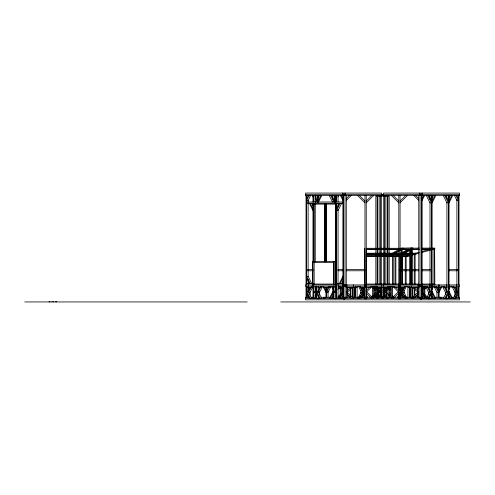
<?xml version="1.0" encoding="UTF-8"?>
<svg xmlns="http://www.w3.org/2000/svg" width="495" height="495" viewBox="0 0 495 495"><rect width="100%" height="100%" fill="white"/><g stroke="black" fill="none" stroke-linecap="round" stroke-linejoin="round"><path stroke-width="0.74" d="M392.368 254.028L392.368 284.136L393.259 284.136L393.253 253.91L392.368 254.028L392.368 254.387L393.253 254.269L393.253 253.91M402.188 268.117L402.225 254.473M402.596 284.037L402.67 254.232L401.34 254.467M306.659 198.619L308.162 195.612M309.066 195.612L306.659 200.419L308.131 200.419L310.538 195.612M318 198.334L319.362 195.612M318.112 201.057L320.834 195.612M318.44 202.201L321.738 195.612M334.917 198.334L336.278 195.612M335.028 201.057L336.39 198.334M335.356 202.201L336.346 200.228M337.992 196.93L338.654 195.612M336.581 208.711L339.304 203.266M340.207 203.266L336.581 210.517L338.054 210.517L341.68 203.266M308.626 290.491L310.13 287.484M311.033 287.484L308.626 292.291L310.099 292.291L312.506 287.484M315.167 295.905L316.156 293.925M318.112 290.491L319.615 287.484M315.092 297.86L316.113 295.818M321.991 286.203L321.991 287.484L319.584 292.291L318.112 292.291L320.519 287.484L320.519 286.203M326.57 290.491L328.074 287.484M330.45 286.203L330.45 287.484L328.043 292.291L326.57 292.291L328.977 287.484L328.977 286.203M329.293 298.541L332.918 291.289M330.19 298.541L332.918 293.089M335.028 290.491L336.229 288.084M331.669 298.541L333.37 295.138M339.267 283.654L342.893 276.402M335.369 291.604L336.402 289.544M340.17 283.654L342.893 278.202M337.875 289.544L338.908 287.484L338.908 286.203M341.643 283.654L343.344 280.25M339.267 298.541L342.893 291.289M340.17 298.541L342.893 293.089M341.643 298.541L343.344 295.138M358.504 297.266L360.911 292.452L363.856 292.452M360.323 296.573L362.383 292.452M361.449 297.266L362.829 294.513M366.164 288.956L366.851 287.583M362.352 297.266L363.856 294.259M422.136 198.619L423.64 195.612M422.136 200.419L424.543 195.612M375.297 297.266L377.357 293.139M376.769 297.266L379.176 292.452M378.242 297.266L380.649 292.452L377.704 292.452M379.145 297.266L380.649 294.259M384.386 289.21L385.283 287.409M384.38 297.266L384.38 291.085L385.073 289.643M432.005 198.334L433.366 195.612M385.859 292.625L385.859 291.085L386.886 288.956M432.116 201.057L434.839 195.612M387.672 290.33L389.738 286.203M432.116 202.863L435.742 195.612M401.173 289.21L402.076 287.409M397.491 297.266L399.898 292.452M402.893 287.583L401.173 291.017L404.118 291.017L406.525 286.203M398.395 297.266L399.898 294.259M402.645 291.017L405.052 286.203M448.581 199.015L450.283 195.612M449.033 201.057L451.756 195.612M449.033 202.863L452.659 195.612M422.056 288.684L422.656 287.484M421.839 290.918L423.559 287.484M426.374 298.541L430 291.289L431.479 291.289L427.853 298.541M432.017 289.544L433.045 287.484L433.045 286.203M428.75 298.541L431.479 293.089M439.102 290.491L440.606 287.484M439.102 292.291L441.503 287.484L441.503 286.203M443.291 298.541L446.917 291.289L448.396 291.289L444.77 298.541M448.588 290.231L449.961 287.484L449.961 286.203M445.667 298.541L448.396 293.089M453.272 298.541L456.897 291.289L458.37 291.289L454.744 298.541M455.647 298.541L458.37 293.089M346.283 198.619L349.291 195.612M346.283 200.419L351.091 195.612M366.238 201.057L371.683 195.612M366.238 202.863L373.49 195.612M400.071 201.057L405.516 195.612M400.071 202.863L407.323 195.612M337.974 296.728L340.114 294.593M347.478 288.344L348.548 287.273M339.242 297.266L340.244 296.264M347.261 290.491L350.268 287.484M347.261 292.291L352.075 287.484M357.706 298.541L364.964 291.289M366.238 290.491L369.245 287.484M359.512 298.541L364.964 293.089M366.77 291.759L371.046 287.484L371.046 286.203L373.162 288.344M371.559 296.728L373.162 295.125M374.232 294.055L375.835 292.452M373.83 296.264L375.835 294.259M383.155 290.491L386.162 287.484M383.155 292.291L387.962 287.484L377.066 287.484L381.88 292.291M389.194 289.21L390.697 287.706M389.194 291.017L390.803 289.414M392.405 287.812L394.008 286.203L393.983 287.484L398.797 292.291M391.539 298.541L398.797 291.289M400.071 290.491L403.079 287.484M393.346 298.541L398.797 293.089M400.071 292.291L404.879 287.484L404.879 286.203M411.5 298.541L418.751 291.289M413.3 298.541L418.751 293.089M424.283 287.706L425.787 286.203M415.416 297.266L418.089 294.593M424.382 289.414L426.523 287.273M417.217 297.266L418.219 296.264M392.82 254.51L400.406 254.51L401.247 254.059L401.018 253.205L400.177 253.657L394.917 253.657M403.01 248.113L411.803 247.896L412.032 248.75L409.91 249.418L402.324 249.418M387.455 255.742L399.199 249.449M400.517 248.738L401.86 248.02L403.184 248.02L403.301 248.886L388.674 256.719L387.35 256.719L401.977 248.886L410.751 248.966L410.522 248.113M396.291 255.742L399.001 254.288M400.356 253.558L408.486 249.202M403.821 252.172L407.812 250.037M396.52 256.596L410.751 248.966M397.392 256.596L399.428 255.5M400.721 254.807L411.623 248.966L412.904 248.75L412.675 247.896L411.394 248.113M399.112 256.138L398.265 256.596L389.008 256.596M410.244 250.173L402.15 254.51L410.448 254.51M412.013 249.226L418.683 248.966M406.147 255.742L409.798 254.764M413.449 253.787L419.284 252.221M422.204 251.435L430.235 249.288M402.429 256.633L406.147 256.633L410.027 255.624M412.038 255.086L418.789 253.279M421.709 252.493L430.464 250.148M431.9 249.765L434.919 248.966L434.61 248.113L422.285 248.113M401.711 254.275L400.387 254.51L400.387 284.037M402.243 284.037L402.237 249.096L401.358 249.214L401.352 284.037M305.533 194.331L459.502 194.331M306.659 201.991L343.598 201.991M306.659 203.266L343.598 203.266M313.719 204.119L335.87 204.119M412.267 248.113L419.203 248.113M421.777 248.966L430.279 248.966M431.826 248.966L434.919 248.966M366.281 249.14L401.513 249.14L401.358 248.286L366.281 248.286L366.281 284.928M412.422 249.418L419.358 249.418M421.672 249.418L430.149 249.418M431.69 249.418L433.23 249.418M366.281 249.591L400.672 249.591M366.281 253.205L392.182 253.205L392.337 254.059L366.281 254.059M394.261 253.205L401.018 253.205M403.518 253.205L410.318 253.205M411.828 253.205L415.602 253.205L415.911 254.059L412.112 254.059M366.281 253.657L391.341 253.657M404.168 253.657L410.169 253.657M412.415 253.657L413.913 253.657M393.661 254.059L401.247 254.059M402.992 254.059L409.829 254.059M391.489 254.51L366.281 254.51L366.281 284.037L418.826 284.037M411.958 254.51L414.222 254.51L414.222 284.037M366.281 255.29L388.303 255.29L388.451 256.138L366.281 256.138M390.376 255.29L397.132 255.29L397.361 256.138L389.856 256.138M401.866 255.29L407.837 255.29L408.146 256.138L402.119 256.138M366.281 256.596L387.61 256.596M401.989 256.596L406.457 256.596M399.453 256.633L394.991 256.633L394.991 284.037M313.044 262.43L333.766 262.43M307.376 269.497L313.162 269.497M337.862 269.497L342.93 269.497M346.283 269.497L364.964 269.497M400.071 269.497L418.751 269.497M422.099 269.497L431.479 269.497M448.996 269.497L458.37 269.497M307.376 270.771L313.162 270.771M337.862 270.771L342.93 270.771M346.283 270.771L364.964 270.771M400.071 270.771L418.751 270.771M422.099 270.771L431.479 270.771M448.996 270.771L458.37 270.771M311.757 283.654L308.131 276.402L306.659 276.402L310.285 283.654M306.659 283.654L313.044 283.654M336.581 283.654L342.967 283.654M313.044 284.037L333.766 284.037M421.666 284.037L430.687 284.037M431.69 284.037L434.845 284.037M335.87 284.081L335.443 284.081L335.443 204.119M335.944 284.928L305.533 284.928L305.533 286.203L313.224 286.203M336.581 284.928L430.749 284.928M431.51 284.928L447.152 284.928M448.402 284.928L459.502 284.928L459.502 286.203L448.402 286.203M313.613 286.203L336.643 286.203M338.097 286.203L430.322 286.203M431.51 286.203L447.239 286.203M307.494 287.484L313.224 287.484M315.971 287.484L315.067 287.484L316.101 289.544M317.79 287.484L321.991 287.484M323.526 286.203L323.526 287.484L330.45 287.484M331.984 286.203L331.984 287.484L333.345 287.484M334.707 287.484L336.501 287.484M343.586 287.484L340.752 287.484L340.752 286.203M345.986 287.484L357.118 287.484M360.15 286.203L360.15 287.484L371.046 287.484M393.983 287.484L404.879 287.484M407.917 287.484L419.253 287.484M422.155 287.484L424.277 287.484L424.277 286.203M426.121 286.203L426.121 287.484L430.644 287.484M431.683 287.484L433.045 287.484M434.579 286.203L434.579 287.484L441.503 287.484M443.037 286.203L443.037 287.484L447.239 287.484M448.6 287.484L449.961 287.484M380.24 287.991L381.664 287.991M383.365 287.991L385.494 287.991M388.055 287.991L389.188 287.991M363.856 291.017L360.911 291.017L358.504 286.203M377.704 291.017L380.649 291.017L380.649 297.266M384.386 291.017L385.859 291.017M313.613 291.289L316.28 291.289M333.556 291.289L336.223 291.289M446.917 292.291L445.444 292.291L443.037 287.484M401.173 292.452L404.118 292.452L406.525 297.266M313.613 292.564L316.28 292.564M333.556 292.564L336.223 292.564M381.088 296.412L381.775 296.412M382.517 296.412L383.941 296.412M309.387 297.266L305.533 297.266L305.533 299.815L459.502 299.815L459.502 297.266L455.641 297.266M310.934 297.266L313.248 297.266M314.789 297.266L316.336 297.266M320.964 297.266L330.227 297.266M331.681 297.266L333.308 297.266M337.825 297.266L340.251 297.266M341.668 297.266L350.967 297.266M352.366 297.266L423.281 297.266M424.778 297.266L427.593 297.266L424.382 294.055M431.733 297.266L433.267 297.266M434.808 297.266L444.071 297.266M448.699 297.266L450.24 297.266M451.786 297.266L454.101 297.266M305.533 298.541L459.502 298.541M24.75 301.944L247.184 301.944M280.758 301.944L470.25 301.944M415.744 195.612L418.751 198.619M413.938 195.612L418.751 200.419M393.346 195.612L398.797 201.057M391.539 195.612L398.797 202.863M359.512 195.612L364.964 201.057M357.706 195.612L364.964 202.863M416.487 287.273L418.089 288.876M424.283 295.762L425.787 297.266M414.761 287.484L417.768 290.491M412.954 287.484L417.768 292.291M400.071 291.289L407.323 298.541M395.79 287.484L398.797 290.491M400.071 293.089L405.516 298.541M389.194 292.452L390.803 294.055M392.405 295.657L394.008 297.266M389.194 294.259L390.697 295.762M378.867 287.484L381.88 290.491M373.83 287.205L375.835 289.21M374.232 289.414L375.835 291.017M366.238 291.289L373.49 298.541M361.95 287.484L364.964 290.491M366.238 293.089L371.683 298.541M360.15 287.484L364.425 291.759M346.283 291.289L353.535 298.541M346.283 293.089L351.728 298.541M339.242 286.203L340.244 287.205M347.478 295.125L349.618 297.266M338.512 287.273L340.114 288.876M456.866 195.612L458.37 198.619M455.963 195.612L458.37 200.419L456.897 200.419L454.49 195.612M445.667 195.612L448.396 201.057M444.77 195.612L448.396 202.863L446.917 202.863L443.291 195.612M428.75 195.612L431.479 201.057M427.853 195.612L431.479 202.863L430 202.863L426.374 195.612M454.905 287.484L456.409 290.491M454.002 287.484L456.409 292.291L454.936 292.291L452.529 287.484M449.033 291.289L452.659 298.541M449.033 293.089L451.756 298.541M445.413 287.484L446.917 290.491M448.581 295.138L450.283 298.541M446.577 291.604L444.516 287.484L444.516 286.203M436.955 287.484L438.459 290.491M434.579 287.484L436.986 292.291L438.459 292.291L436.058 287.484L436.058 286.203M432.116 291.289L435.742 298.541M432.116 293.089L434.839 298.541M428.497 287.484L430 290.491M432.005 295.818L433.366 298.541M426.121 287.484L428.528 292.291L430 292.291L427.6 287.484L427.6 286.203M422.136 291.289L425.762 298.541M422.136 293.089L424.858 298.541M422.025 295.818L423.386 298.541M402.645 292.452L404.712 296.573M398.995 287.409L399.898 289.21M402.206 294.513L403.58 297.266M398.178 287.583L399.898 291.017L399.898 287.484M401.173 294.259L402.676 297.266M341.389 195.612L342.893 198.619M340.486 195.612L342.893 200.419M387.672 293.139L389.738 297.266M386.886 294.513L385.859 292.452L384.386 292.452L386.787 297.266M384.386 294.259L385.89 297.266M379.745 287.409L380.649 289.21M378.929 287.583L379.615 288.956M331.669 195.612L334.391 201.057M379.176 291.017L378.143 288.956L379.176 291.017L379.176 292.625M330.765 195.612L334.057 202.201M375.297 286.203L377.357 290.33M329.293 195.612L332.584 202.201M362.953 287.409L363.856 289.21M366.164 294.513L367.538 297.266M362.136 287.583L362.829 288.956M366.034 296.06L366.634 297.266M315.092 196.292L317.474 201.057M359.976 286.203L362.383 291.017M315.167 198.248L317.14 202.201M312.376 195.612L313.032 196.93M315.012 200.883L315.668 202.201M311.726 203.266L313.088 205.988M310.247 203.266L312.976 208.711M309.35 203.266L312.976 210.517M342.373 287.484L343.276 289.284M341.47 287.484L343.19 290.918M332.887 287.484L333.488 288.684M331.984 287.484L333.358 290.231M324.429 287.484L325.933 290.491M323.526 287.484L325.933 292.291M321.738 298.541L318.112 291.289L316.639 291.289L320.265 298.541M316.639 293.089L319.362 298.541M306.659 278.202L309.381 283.654M311.757 298.541L308.131 291.289L306.659 291.289L310.285 298.541M306.659 293.089L309.381 298.541M434.61 248.113L434.845 284.928M407.626 255.346L407.861 256.206M401.86 248.02L401.977 248.886M459.007 195.612L459.007 284.928M459.007 286.203L459.007 297.266M458.37 195.612L458.37 284.928M458.37 286.203L458.37 297.266M457.046 291.994L457.046 287.484L451.811 287.484L451.811 286.203M456.897 199.46L456.897 284.928M456.897 286.203L456.897 292.489M456.897 295.051L456.897 297.266M456.551 284.928L456.551 286.203M456.409 287.484L456.409 293.504M454.936 291.091L454.936 296.511M453.284 286.203L453.284 287.484M449.033 195.612L449.033 298.541M448.396 195.612L448.396 298.541M446.917 195.612L446.917 198.681M446.917 202.523L446.917 292.106M446.917 295.187L446.917 299.042M446.812 284.928L446.812 286.203M445.444 292.106L445.444 294.42M441.039 297.266L441.039 298.541M440.185 297.266L440.185 298.541M439.207 284.928L439.207 286.203M439.102 287.484L439.102 297.266M438.459 287.484L438.459 297.266M438.353 284.928L438.353 286.203M436.986 291.994L436.986 297.266M433.948 249.214L433.96 284.928M432.116 195.612L432.116 298.541M431.479 195.612L431.479 298.541M430 195.612L430 199.448M430 202.523L430 269.348M430 270.889L430 292.106M430 294.42L430 299.042M429.895 284.928L429.895 286.203M428.528 292.106L428.528 294.42M428.528 297.501L428.528 299.042M424.877 286.203L424.877 297.266M424.023 286.203L424.023 296.524M422.916 288.418L422.916 293.578M422.779 288.987L422.779 291.994M422.482 193.056L422.482 194.331M422.482 284.928L422.482 286.203M422.482 297.266L422.482 298.541M422.136 195.612L422.136 284.928M422.136 286.203L422.136 297.266M421.499 195.612L421.499 284.928M421.499 286.203L421.499 297.266M421.01 193.056L421.01 195.612M421.01 284.928L421.01 286.203M421.01 297.266L421.01 299.815M420.026 195.612L420.026 284.928M420.026 286.203L420.026 297.266M419.537 193.056L419.537 194.331M419.537 284.928L419.537 286.203M419.537 297.266L419.537 298.541M418.751 195.612L418.751 284.928M418.751 286.203L418.751 297.266M418.058 284.928L418.058 286.203M417.768 287.484L417.768 297.266M415.113 254.263L415.113 284.037M414.841 288.956L414.841 295.589M414.197 288.22L414.197 296.326M412.725 287.484L412.725 297.804M412.459 284.928L412.459 248.985L411.135 249.214L411.135 284.928M412.434 287.484L412.434 297.266M411.797 287.484L411.797 297.266M411.58 284.928L411.58 248.985L410.25 249.233L410.25 269.342M411.518 286.203L411.518 287.484M410.318 287.484L410.318 297.266M410.25 270.889L410.25 284.928M410.027 287.484L410.027 297.804M409.804 249.474L409.804 284.037M409.39 286.203L409.39 297.804M407.917 286.203L407.917 297.804M406.147 256.633L406.147 284.037M405.257 256.633L405.257 284.037M404.118 290.491L404.118 292.749M403.128 284.037L403.128 284.928M402.645 290.491L402.645 292.749M402.237 249.096L402.237 249.449M401.173 287.484L401.173 297.266M400.535 287.484L400.535 297.266M400.282 284.928L400.282 286.203M400.071 195.612L400.071 299.042M399.941 254.752L399.941 284.037M399.898 292.749L399.898 297.266M398.797 195.612L398.797 299.042M398.58 284.928L398.58 286.203M395.882 256.633L395.882 284.037M392.523 286.203L392.523 297.266M391.675 286.203L391.675 297.266M390.567 286.203L390.567 297.266M389.194 254.814L389.194 196.119L375.835 196.119L375.835 284.155M389.194 256.354L389.194 284.155M389.188 286.716L389.194 296.493M387.962 286.203L387.962 298.541M387.919 196.119L387.919 284.155M387.325 196.119L387.325 284.155M386.688 288.22L386.688 298.541M385.853 196.119L385.853 284.155M384.38 196.119L384.38 284.155M384.38 287.991L384.38 289.538M383.743 196.119L383.743 284.155M383.743 287.991L383.743 297.266M383.532 194.331L383.532 193.056L459.502 193.056L459.502 195.612L305.533 195.612L305.533 193.056L381.503 193.056L381.503 194.331M383.365 284.928L383.365 286.203M383.365 287.682L383.365 290.627M383.365 292.106L383.365 298.541M383.155 287.484L383.155 297.266M382.882 297.266L382.882 298.541M382.511 194.331L382.511 194.844M381.88 287.484L381.88 297.266M381.664 284.928L381.664 286.203M381.664 287.682L381.664 290.627M381.664 292.106L381.664 298.541M381.286 196.119L381.286 284.155M381.286 287.991L381.286 297.266M380.649 196.119L380.649 284.155M380.649 287.991L380.649 289.538M379.176 196.119L379.176 284.155M378.341 288.22L378.341 298.541M377.704 196.119L377.704 284.155M377.116 196.119L377.116 284.155M377.11 289.538L377.11 294.172M377.066 286.203L377.066 298.541M375.835 286.203L375.835 297.266M374.461 286.203L374.461 297.266M373.36 286.203L373.36 297.266M372.506 286.203L372.506 297.266M366.449 284.928L366.449 286.203M366.238 195.612L366.238 299.042M364.964 195.612L364.964 299.042M364.747 248.286L364.747 286.203M364.493 287.484L364.493 291.994M364.493 293.504L364.493 297.266M363.856 287.484L363.856 297.266M362.383 290.491L362.383 292.749M360.911 290.491L360.911 293.504M357.118 286.203L357.118 297.804M355.645 286.203L355.645 297.804M355.002 287.484L355.002 297.804M354.711 287.484L354.711 297.266M353.51 286.203L353.51 287.484M353.343 284.928L353.343 286.203M353.238 287.484L353.238 297.266M352.601 287.484L352.601 297.266M352.304 287.484L352.304 297.068M350.831 288.22L350.831 296.326M350.194 289.693L350.194 297.804M347.261 287.484L347.261 297.266M346.97 284.928L346.97 286.203M346.283 195.612L346.283 284.928M346.283 286.203L346.283 297.266M345.498 193.056L345.498 194.331M345.498 284.928L345.498 286.203M345.498 297.266L345.498 298.541M345.003 195.612L345.003 284.928M345.003 286.203L345.003 297.266M344.025 193.056L344.025 195.612M344.025 284.928L344.025 286.203M344.025 297.266L344.025 299.815M343.53 195.612L343.53 284.928M343.53 286.203L343.53 297.266M342.893 195.612L342.893 284.928M342.893 286.203L342.893 297.266M342.552 193.056L342.552 194.331M342.552 284.928L342.552 286.203M342.552 297.266L342.552 298.541M342.249 288.987L342.249 292.749M342.113 287.682L342.113 293.578M341.006 287.682L341.006 295.787M340.158 286.203L340.158 297.266M338.054 195.612L338.054 201.991M338.054 203.266L338.054 206.341M338.054 209.41L338.054 298.541M336.581 195.612L336.581 201.991M336.581 203.266L336.581 298.541M335.944 195.612L335.944 201.991M335.944 203.266L335.944 298.541M335.412 284.928L335.412 261.533L312.599 261.533L312.599 284.928M335.028 195.612L335.028 202.523M335.028 286.203L335.028 299.042M334.966 261.533L334.966 284.928M334.391 195.612L334.391 202.523M333.865 261.533L333.865 284.928M333.556 286.203L333.556 298.541M333.42 261.533L333.42 284.928M332.918 195.612L332.918 199.448M332.918 286.203L332.918 298.541M328.043 291.091L328.043 297.266M326.57 287.484L326.57 297.266M326.323 204.119L326.323 261.781M326.007 204.039L326.007 261.818M325.933 287.484L325.933 297.266M325.221 204.119L325.221 261.781M324.844 297.266L324.844 298.541M324.794 203.266L324.794 261.781M324.367 204.119L324.367 261.781M323.996 297.266L323.996 298.541M319.584 291.091L319.584 295.187M318.112 195.612L318.112 202.523M318.112 286.203L318.112 292.489M318.112 295.453L318.112 299.042M317.474 195.612L317.474 202.523M316.639 286.203L316.639 298.541M316.002 195.612L316.002 197.913M316.002 286.203L316.002 298.541M315.247 204.119L315.247 261.781M315.086 195.612L315.086 201.991M315.067 286.203L315.086 298.541M314.146 204.119L314.146 261.781M314.146 262.288L314.146 284.173M313.719 203.266L313.719 261.781M313.613 195.612L313.613 201.991M313.613 203.266L313.613 261.657M313.613 284.712L313.613 298.541M312.976 195.612L312.976 201.991M312.976 203.266L312.976 298.541M311.751 286.203L311.751 287.484M310.099 287.484L310.099 288.987M310.099 291.994L310.099 295.008M308.626 287.484L308.626 292.749M308.626 295.756L308.626 297.266M308.478 284.928L308.478 286.203M308.131 200.228L308.131 276.458M308.131 279.539L308.131 284.161M308.131 286.203L308.131 291.363M308.131 295.051L308.131 297.266M307.989 287.484L307.989 291.246M307.989 295.756L307.989 297.266M306.659 195.612L306.659 284.928M306.659 286.203L306.659 297.266M306.021 195.612L306.021 284.928M306.021 286.203L306.021 297.266M56.659 301.43L56.659 301.944M55.805 301.43L55.805 301.944M53.677 301.43L53.677 301.944M52.105 301.43L52.105 301.944M49.976 301.43L49.976 301.944M49.129 301.43L49.129 301.944M377.456 287.583L376.769 286.203L377.456 287.583"/></g></svg>
